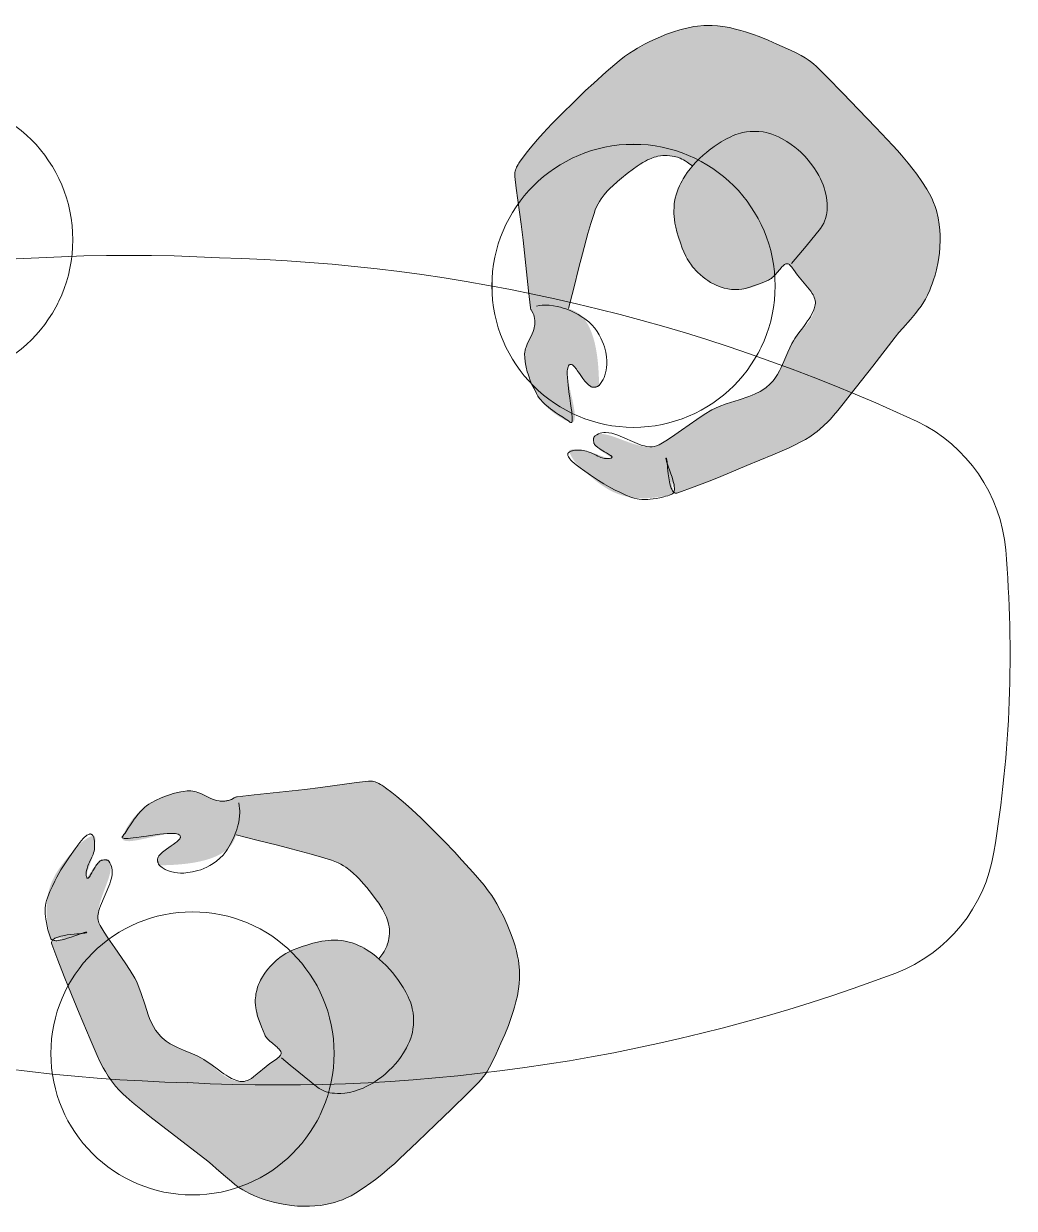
# Model space of a CAD drawing. Header units: millimetres. Extents: x 32078 to 83548, y -4690 to 56252.
# Drawn here: x 80481 to 81740, y 40505 to 42012 of the extents above; entities that cross this region are included whole.
import ezdxf

# ---------------------------------------------------------------- set-up
doc = ezdxf.new("R2010")
doc.units = ezdxf.units.MM
doc.header["$MEASUREMENT"] = 0
for name, color, linetype, lineweight in [('FURN-FREE', 1, 'Continuous', 0), ('PRES-FILL', 7, 'Continuous', 0), ('PRES-PEOP', 42, 'Continuous', 0)]:
    doc.layers.add(name, color=color, linetype=linetype, lineweight=lineweight)

msp = doc.modelspace()

# ---------------------------------------------------------------- linework, layer by layer
at = {"layer": 'FURN-FREE', "extrusion": (0, 0, -1)}
for centre, radius, start, end in [((-81530.3, 41325.5), 200, 115.6723, 175.1154), ((-80178.4, 41210), 1556.8, 175.1154, 189.3111), ((-81517.3, 40990.5), 200, 189.3111, 248.7542)]:
    msp.add_arc(centre, radius, start, end, dxfattribs=at)

# ---------------------------------------------------------------- wipeouts: each hides what was drawn before it
at = {"lineweight": 0}
for points in [[(81280.8, 41852.5), (81245.8, 41853.8), (81247.2, 41888.8), (81282.1, 41887.5)], [(80502.6, 41628.7), (80521.2, 41658.3), (80550.8, 41639.7), (80532.2, 41610.1)], [(81093.6, 41612.2), (81109.9, 41581.2), (81078.9, 41564.9), (81062.6, 41595.9)], [(81395.3, 41570.2), (81413.9, 41599.8), (81443.6, 41581.1), (81424.9, 41551.5)], [(80720.1, 40876.4), (80685.2, 40877.7), (80686.5, 40912.7), (80721.5, 40911.3)], [(80532.9, 40636.1), (80605.9, 40602.9), (80518.3, 40588.8), (80501.9, 40619.8)], [(80834.6, 40594.1), (80853.3, 40623.7), (80882.9, 40605), (80864.2, 40575.4)]]:
    msp.add_wipeout(points, dxfattribs=at).dxf.layer = 'FURN-FREE'

# ---------------------------------------------------------------- next in the draw order: wipeouts: each hides what was drawn before it
for points in [[(80184, 41743.8), (80183.9, 41732.5), (80184.5, 41721.2), (80185.8, 41709.9), (80187.9, 41698.8), (80190.6, 41687.9), (80194, 41677.1), (80198.1, 41666.5), (80202.9, 41656.3), (80208.2, 41646.3), (80214.2, 41636.7), (80220.8, 41627.5), (80227.9, 41618.8), (80235.6, 41610.5), (80243.8, 41602.7), (80252.5, 41595.4), (80261.6, 41588.7), (80271.1, 41582.6), (80280.9, 41577), (80291.1, 41572.1), (80301.6, 41567.9), (80312.4, 41564.3), (80323.3, 41561.4), (80334.4, 41559.2), (80345.6, 41557.7), (80356.9, 41557), (80368.2, 41556.9), (80379.5, 41557.5), (80390.7, 41558.8), (80401.8, 41560.9), (80412.8, 41563.6), (80423.6, 41567), (80434.1, 41571.1), (80444.4, 41575.9), (80454.3, 41581.2), (80463.9, 41587.2), (80473.1, 41593.8), (80481.9, 41600.9), (80490.2, 41608.6), (80498, 41616.8), (80505.2, 41625.5), (80512, 41634.6), (80518.1, 41644.1), (80523.6, 41653.9), (80528.5, 41664.1), (80532.7, 41674.6), (80536.3, 41685.4), (80539.2, 41696.3), (80541.4, 41707.4), (80542.9, 41718.6), (80543.7, 41729.9), (80543.8, 41741.2), (80543.1, 41752.5), (80541.8, 41763.7), (80539.8, 41774.8), (80537, 41785.8), (80533.6, 41796.6), (80529.5, 41807.1), (80524.8, 41817.4), (80519.4, 41827.3), (80513.4, 41836.9), (80506.8, 41846.1), (80499.7, 41854.9), (80492, 41863.2), (80483.8, 41871), (80475.2, 41878.3), (80466.1, 41885), (80456.6, 41891.1), (80446.7, 41896.6), (80436.5, 41901.5), (80426, 41905.7), (80415.3, 41909.3), (80404.4, 41912.2), (80393.3, 41914.4), (80382.1, 41915.9), (80370.8, 41916.7), (80359.5, 41916.8), (80348.2, 41916.1), (80336.9, 41914.8), (80325.8, 41912.8), (80314.9, 41910), (80304.1, 41906.6), (80293.5, 41902.5), (80283.3, 41897.8), (80273.3, 41892.4), (80263.7, 41886.4), (80254.5, 41879.8), (80245.8, 41872.7), (80237.5, 41865), (80229.7, 41856.8), (80222.4, 41848.2), (80215.7, 41839.1), (80209.6, 41829.6), (80204, 41819.7), (80199.1, 41809.5), (80194.9, 41799), (80191.3, 41788.3), (80188.4, 41777.4), (80186.2, 41766.3)], [(81076.7, 41685.2), (81076.6, 41673.9), (81077.2, 41662.6), (81078.6, 41651.4), (81080.6, 41640.3), (81083.3, 41629.3), (81086.8, 41618.5), (81090.8, 41608), (81095.6, 41597.7), (81101, 41587.8), (81106.9, 41578.2), (81113.5, 41569), (81120.7, 41560.2), (81128.4, 41551.9), (81136.5, 41544.1), (81145.2, 41536.8), (81154.3, 41530.1), (81163.8, 41524), (81173.7, 41518.5), (81183.9, 41513.6), (81194.4, 41509.4), (81205.1, 41505.8), (81216, 41502.9), (81227.1, 41500.7), (81238.3, 41499.2), (81249.6, 41498.4), (81260.9, 41498.3), (81272.2, 41499), (81283.4, 41500.3), (81294.5, 41502.3), (81305.5, 41505.1), (81316.3, 41508.5), (81326.8, 41512.6), (81337.1, 41517.3), (81347.1, 41522.7), (81356.6, 41528.7), (81365.8, 41535.3), (81374.6, 41542.4), (81382.9, 41550.1), (81390.7, 41558.3), (81398, 41566.9), (81404.7, 41576), (81410.8, 41585.5), (81416.3, 41595.4), (81421.2, 41605.6), (81425.5, 41616.1), (81429, 41626.8), (81431.9, 41637.7), (81434.1, 41648.8), (81435.6, 41660), (81436.4, 41671.3), (81436.5, 41682.6), (81435.9, 41693.9), (81434.5, 41705.2), (81432.5, 41716.3), (81429.8, 41727.2), (81426.3, 41738), (81422.3, 41748.6), (81417.5, 41758.8), (81412.1, 41768.8), (81406.1, 41778.4), (81399.6, 41787.6), (81392.4, 41796.3), (81384.7, 41804.6), (81376.6, 41812.4), (81367.9, 41819.7), (81358.8, 41826.4), (81349.3, 41832.5), (81339.4, 41838.1), (81329.2, 41843), (81318.7, 41847.2), (81308, 41850.8), (81297.1, 41853.7), (81286, 41855.9), (81274.8, 41857.4), (81263.5, 41858.1), (81252.2, 41858.2), (81240.9, 41857.6), (81229.7, 41856.3), (81218.5, 41854.2), (81207.6, 41851.5), (81196.8, 41848.1), (81186.3, 41844), (81176, 41839.2), (81166, 41833.9), (81156.4, 41827.9), (81147.3, 41821.3), (81138.5, 41814.2), (81130.2, 41806.5), (81122.4, 41798.3), (81115.1, 41789.6), (81108.4, 41780.5), (81102.3, 41771), (81096.8, 41761.2), (81091.9, 41751), (81087.6, 41740.5), (81084.1, 41729.7), (81081.2, 41718.8), (81079, 41707.7)], [(80516, 40709.1), (80515.9, 40697.8), (80516.6, 40686.5), (80517.9, 40675.3), (80519.9, 40664.2), (80522.7, 40653.2), (80526.1, 40642.4), (80530.2, 40631.9), (80534.9, 40621.6), (80540.3, 40611.7), (80546.3, 40602.1), (80552.9, 40592.9), (80560, 40584.1), (80567.7, 40575.8), (80575.9, 40568), (80584.5, 40560.7), (80593.6, 40554), (80603.1, 40547.9), (80613, 40542.4), (80623.2, 40537.5), (80633.7, 40533.3), (80644.4, 40529.7), (80655.4, 40526.8), (80666.5, 40524.6), (80677.7, 40523.1), (80688.9, 40522.3), (80700.2, 40522.2), (80711.5, 40522.9), (80722.8, 40524.2), (80733.9, 40526.2), (80744.9, 40529), (80755.6, 40532.4), (80766.2, 40536.5), (80776.5, 40541.2), (80786.4, 40546.6), (80796, 40552.6), (80805.2, 40559.2), (80814, 40566.3), (80822.3, 40574), (80830.1, 40582.2), (80837.3, 40590.8), (80844, 40599.9), (80850.2, 40609.4), (80855.7, 40619.3), (80860.6, 40629.5), (80864.8, 40640), (80868.4, 40650.7), (80871.3, 40661.6), (80873.5, 40672.7), (80875, 40683.9), (80875.8, 40695.2), (80875.8, 40706.5), (80875.2, 40717.8), (80873.9, 40729), (80871.8, 40740.2), (80869.1, 40751.1), (80865.7, 40761.9), (80861.6, 40772.5), (80856.9, 40782.7), (80851.5, 40792.7), (80845.5, 40802.3), (80838.9, 40811.5), (80831.8, 40820.2), (80824.1, 40828.5), (80815.9, 40836.3), (80807.2, 40843.6), (80798.1, 40850.3), (80788.6, 40856.4), (80778.8, 40862), (80768.6, 40866.8), (80758.1, 40871.1), (80747.4, 40874.7), (80736.4, 40877.6), (80725.3, 40879.7), (80714.1, 40881.2), (80702.8, 40882), (80691.5, 40882.1), (80680.2, 40881.5), (80669, 40880.2), (80657.9, 40878.1), (80646.9, 40875.4), (80636.1, 40872), (80625.6, 40867.9), (80615.3, 40863.1), (80605.4, 40857.8), (80595.8, 40851.8), (80586.6, 40845.2), (80577.8, 40838), (80569.5, 40830.4), (80561.7, 40822.2), (80554.5, 40813.5), (80547.8, 40804.4), (80541.6, 40794.9), (80536.1, 40785), (80531.2, 40774.9), (80527, 40764.4), (80523.4, 40753.6), (80520.5, 40742.7), (80518.3, 40731.6)]]:
    msp.add_wipeout(points, dxfattribs=at).dxf.layer = 'FURN-FREE'

# ---------------------------------------------------------------- next in the draw order: hatches: boundary and pattern name
at = {"layer": 'PRES-FILL'}
h = msp.add_hatch(color=256, dxfattribs=at)
edge = h.paths.add_edge_path(flags=16)
edge.add_spline(control_points=[(81307.9, 41416.1), (81305.9, 41418.7), (81305.2, 41423.8), (81304.8, 41429.7)], knot_values=[0, 0, 0, 0, 1, 1, 1, 1], degree=3, periodic=0)
edge.add_spline(control_points=[(81304.8, 41429.7), (81299.6, 41442.5), (81290.6, 41458.3), (81297.9, 41459.2), (81304.9, 41460.1), (81303.9, 41443), (81304.8, 41429.7)], knot_values=[0, 0, 0, 0, 0.509531, 0.509531, 0.509531, 1, 1, 1, 1], degree=3, periodic=0)
edge.add_spline(control_points=[(81304.8, 41429.7), (81307, 41424.2), (81308.6, 41419.2), (81307.9, 41416.1)], knot_values=[0, 0, 0, 0, 1, 1, 1, 1], degree=3, periodic=0)
edge.add_spline(control_points=[(81307.9, 41416.1), (81309.1, 41414.6), (81310.7, 41414), (81313, 41414.9), (81331.1, 41421.6), (81349.5, 41428.5), (81367.6, 41436), (81389.7, 41445.1), (81411.6, 41454.1), (81433.6, 41463.5), (81454.5, 41472.4), (81476.1, 41481), (81493.4, 41495.9), (81508.2, 41508.6), (81519.9, 41524.3), (81531.9, 41539.5), (81551.1, 41563.9), (81569.8, 41588.7), (81589.1, 41613), (81598.5, 41624.9), (81609, 41635.9), (81618.5, 41647.7), (81630.2, 41662.1), (81637.5, 41679), (81641.5, 41698.5), (81648.9, 41734.7), (81647.7, 41770.8), (81629.5, 41801), (81617.1, 41821.6), (81602.3, 41839.6), (81586.1, 41856.7), (81571.6, 41872), (81557.1, 41887.3), (81542.5, 41902.5), (81524.8, 41920.9), (81507.2, 41939.3), (81489, 41957.1), (81475.3, 41970.6), (81456.6, 41977.4), (81438.8, 41985.6), (81416.6, 41996), (81395, 42004.7), (81369.9, 42008.2), (81344.9, 42011.6), (81321.9, 42007.1), (81298.6, 41998.2), (81276.3, 41989.5), (81256, 41979.1), (81238.1, 41964.3), (81212.1, 41942.7), (81187.9, 41919.5), (81164.2, 41895.8), (81146.4, 41877.9), (81129.5, 41859.1), (81114.1, 41839.1), (81109.3, 41833), (81105, 41825.4), (81105.6, 41817.5), (81107.8, 41789.6), (81113, 41763.4), (81116.2, 41736.3), (81119.5, 41707.8), (81121.9, 41679), (81125.6, 41650.5), (81126, 41647), (81128.8, 41644.3), (81129.8, 41640.9), (81130.8, 41637.4), (81131.1, 41633.8), (81131, 41630.2), (81130.7, 41616.6), (81118, 41606.1), (81118.1, 41591.6), (81118.2, 41572.9), (81125.5, 41555.9), (81133.2, 41541.2), (81141.3, 41525.6), (81159.6, 41511.2), (81175.4, 41505), (81196.3, 41496.9), (81159.3, 41580.5), (81176.6, 41578.4), (81186.4, 41577.2), (81193.6, 41549), (81206.5, 41549.2), (81208.6, 41549.3), (81212.8, 41549.5), (81212.7, 41551.7), (81212.2, 41581.6), (81209.2, 41618.5), (81192.2, 41638.1), (81187.7, 41643.3), (81181.4, 41646.9), (81173.9, 41649.3)], knot_values=[0, 0, 0, 0, 0.004098, 0.004098, 0.004098, 0.036354, 0.036354, 0.036354, 0.07573, 0.07573, 0.07573, 0.113201, 0.113201, 0.113201, 0.145266, 0.145266, 0.145266, 0.196552, 0.196552, 0.196552, 0.221625, 0.221625, 0.221625, 0.252365, 0.252365, 0.252365, 0.309173, 0.309173, 0.309173, 0.348127, 0.348127, 0.348127, 0.382965, 0.382965, 0.382965, 0.425054, 0.425054, 0.425054, 0.456865, 0.456865, 0.456865, 0.496842, 0.496842, 0.496842, 0.536467, 0.536467, 0.536467, 0.574696, 0.574696, 0.574696, 0.630228, 0.630228, 0.630228, 0.671879, 0.671879, 0.671879, 0.684675, 0.684675, 0.684675, 0.729775, 0.729775, 0.729775, 0.777357, 0.777357, 0.777357, 0.783126, 0.783126, 0.783126, 0.789055, 0.789055, 0.789055, 0.811446, 0.811446, 0.811446, 0.840448, 0.840448, 0.840448, 0.871083, 0.871083, 0.871083, 0.911485, 0.911485, 0.911485, 0.934486, 0.934486, 0.934486, 0.938181, 0.938181, 0.938181, 0.987094, 0.987094, 0.987094, 1, 1, 1, 1], degree=3, periodic=0)
edge.add_line((81173.9, 41649.3), (81187.1, 41701.7))
edge.add_spline(control_points=[(81187.1, 41701.7), (81193, 41724.8), (81199.3, 41747.7), (81206.3, 41770.4), (81213.6, 41794.6), (81236.3, 41811.8), (81256.4, 41827.1), (81267.4, 41835.4), (81278.3, 41842.8), (81293.9, 41843.9), (81306, 41844.8), (81316, 41841.9), (81324.7, 41835.7)], knot_values=[0, 0, 0, 0, 0.324205, 0.324205, 0.324205, 0.66843, 0.66843, 0.66843, 0.855113, 0.855113, 0.855113, 1, 1, 1, 1], degree=3, periodic=0)
edge.add_line((81324.7, 41835.7), (81331.6, 41830.8))
edge.add_spline(control_points=[(81331.6, 41830.8), (81322.6, 41820.3), (81314.4, 41809.2), (81310.6, 41794.2), (81305.7, 41774.9), (81307.9, 41759.5), (81313.6, 41740.2), (81319.4, 41720.5), (81328.7, 41704.6), (81341.3, 41692.5), (81352.5, 41681.7), (81366.9, 41674.5), (81386.8, 41673.5), (81404.1, 41672.6), (81415.2, 41680), (81428.2, 41685.6), (81438.1, 41689.8), (81445, 41709.8), (81454.6, 41705.2), (81459.5, 41702.9), (81461.7, 41696.5), (81464.9, 41691.9), (81472.8, 41680.2), (81487.7, 41672.6), (81487.6, 41656.2), (81487.4, 41633.1), (81467.1, 41622.3), (81457.8, 41605), (81449.5, 41589.5), (81444.6, 41570.9), (81434, 41557.6), (81416.9, 41536), (81380.7, 41534.2), (81356.1, 41520.4), (81333.3, 41507.5), (81311.5, 41488.9), (81289.1, 41476.2), (81266.2, 41463.1), (81220.5, 41499.6), (81207.5, 41487.4), (81206, 41486), (81205.5, 41481), (81206.2, 41478.4), (81208.3, 41470), (81231.2, 41459.9), (81227.5, 41459), (81222.6, 41457.8), (81202.5, 41468.3), (81190.2, 41469.2), (81185.3, 41469.5), (81172.9, 41472.3), (81174.9, 41467), (81178.6, 41457.4), (81184.8, 41450.5), (81191.8, 41444.5), (81209.4, 41429.3), (81226.4, 41413.3), (81253.8, 41409.2), (81273.6, 41406.3), (81291, 41409.7), (81305, 41413.2), (81306.6, 41413.6), (81307.5, 41414.6), (81307.9, 41416.1)], knot_values=[0, 0, 0, 0, 0.044568, 0.044568, 0.044568, 0.101682, 0.101682, 0.101682, 0.159954, 0.159954, 0.159954, 0.212108, 0.212108, 0.212108, 0.25772, 0.25772, 0.25772, 0.292514, 0.292514, 0.292514, 0.310285, 0.310285, 0.310285, 0.355053, 0.355053, 0.355053, 0.417583, 0.417583, 0.417583, 0.47369, 0.47369, 0.47369, 0.564976, 0.564976, 0.564976, 0.649839, 0.649839, 0.649839, 0.736981, 0.736981, 0.736981, 0.746599, 0.746599, 0.746599, 0.777051, 0.777051, 0.777051, 0.817948, 0.817948, 0.817948, 0.83422, 0.83422, 0.83422, 0.863911, 0.863911, 0.863911, 0.939425, 0.939425, 0.939425, 0.993629, 0.993629, 0.993629, 1, 1, 1, 1], degree=3, periodic=0)
h = msp.add_hatch(color=256, dxfattribs=at)
edge = h.paths.add_edge_path(flags=16)
edge.add_spline(control_points=[(80518.3, 40846.2), (80520.8, 40848.1), (80526, 40848.8), (80531.9, 40849.2)], knot_values=[0, 0, 0, 0, 1, 1, 1, 1], degree=3, periodic=0)
edge.add_spline(control_points=[(80531.9, 40849.2), (80544.7, 40854.4), (80560.5, 40863.4), (80561.4, 40856.1), (80562.3, 40849.1), (80545.2, 40850.1), (80531.9, 40849.2)], knot_values=[0, 0, 0, 0, 0.509531, 0.509531, 0.509531, 1, 1, 1, 1], degree=3, periodic=0)
edge.add_spline(control_points=[(80531.9, 40849.2), (80526.4, 40847), (80521.4, 40845.5), (80518.3, 40846.2)], knot_values=[0, 0, 0, 0, 1, 1, 1, 1], degree=3, periodic=0)
edge.add_spline(control_points=[(80518.3, 40846.2), (80516.8, 40845), (80516.2, 40843.3), (80517, 40841), (80523.8, 40822.9), (80530.7, 40804.5), (80538.2, 40786.4), (80547.3, 40764.3), (80556.3, 40742.4), (80565.7, 40720.4), (80574.6, 40699.5), (80583.2, 40678), (80598.1, 40660.7), (80610.8, 40645.8), (80626.5, 40634.1), (80641.7, 40622.1), (80666, 40602.9), (80690.9, 40584.2), (80715.2, 40565), (80727.1, 40555.6), (80738.1, 40545), (80749.9, 40535.5), (80764.3, 40523.8), (80781.1, 40516.5), (80800.7, 40512.5), (80836.9, 40505.2), (80873, 40506.4), (80903.1, 40524.5), (80923.8, 40536.9), (80941.8, 40551.7), (80958.9, 40567.9), (80974.2, 40582.4), (80989.5, 40597), (81004.7, 40611.6), (81023.1, 40629.2), (81041.5, 40646.9), (81059.3, 40665), (81072.8, 40678.7), (81079.6, 40697.5), (81087.8, 40715.2), (81098.2, 40737.5), (81106.9, 40759), (81110.4, 40784.2), (81113.8, 40809.1), (81109.3, 40832.2), (81100.3, 40855.4), (81091.7, 40877.8), (81081.3, 40898), (81066.5, 40915.9), (81044.9, 40941.9), (81021.7, 40966.2), (80998, 40989.9), (80980.1, 41007.6), (80961.3, 41024.5), (80941.3, 41040), (80935.2, 41044.7), (80927.6, 41049), (80919.7, 41048.4), (80891.8, 41046.2), (80865.6, 41041), (80838.5, 41037.8), (80810, 41034.5), (80781.2, 41032.1), (80752.7, 41028.5), (80749.2, 41028), (80746.5, 41025.2), (80743.1, 41024.3), (80739.6, 41023.3), (80736, 41023), (80732.4, 41023), (80718.8, 41023.3), (80708.3, 41036), (80693.8, 41035.9), (80675.1, 41035.8), (80658.1, 41028.5), (80643.4, 41020.8), (80627.8, 41012.8), (80613.4, 40994.4), (80607.2, 40978.6), (80599.1, 40957.7), (80682.6, 40994.7), (80680.6, 40977.4), (80679.4, 40967.6), (80651.2, 40960.5), (80651.4, 40947.5), (80651.5, 40945.4), (80651.7, 40941.2), (80653.9, 40941.3), (80683.8, 40941.8), (80720.7, 40944.8), (80740.3, 40961.8), (80745.5, 40966.3), (80749.1, 40972.7), (80751.5, 40980.1)], knot_values=[0, 0, 0, 0, 0.004098, 0.004098, 0.004098, 0.036354, 0.036354, 0.036354, 0.07573, 0.07573, 0.07573, 0.113201, 0.113201, 0.113201, 0.145266, 0.145266, 0.145266, 0.196552, 0.196552, 0.196552, 0.221625, 0.221625, 0.221625, 0.252365, 0.252365, 0.252365, 0.309173, 0.309173, 0.309173, 0.348127, 0.348127, 0.348127, 0.382965, 0.382965, 0.382965, 0.425054, 0.425054, 0.425054, 0.456865, 0.456865, 0.456865, 0.496842, 0.496842, 0.496842, 0.536467, 0.536467, 0.536467, 0.574696, 0.574696, 0.574696, 0.630228, 0.630228, 0.630228, 0.671879, 0.671879, 0.671879, 0.684675, 0.684675, 0.684675, 0.729775, 0.729775, 0.729775, 0.777357, 0.777357, 0.777357, 0.783126, 0.783126, 0.783126, 0.789055, 0.789055, 0.789055, 0.811446, 0.811446, 0.811446, 0.840448, 0.840448, 0.840448, 0.871083, 0.871083, 0.871083, 0.911485, 0.911485, 0.911485, 0.934486, 0.934486, 0.934486, 0.938181, 0.938181, 0.938181, 0.987094, 0.987094, 0.987094, 1, 1, 1, 1], degree=3, periodic=0)
edge.add_line((80751.5, 40980.1), (80803.9, 40966.9))
edge.add_spline(control_points=[(80803.9, 40966.9), (80826.9, 40961.1), (80849.8, 40954.7), (80872.6, 40947.7), (80896.7, 40940.4), (80914, 40917.7), (80929.3, 40897.6), (80937.6, 40886.7), (80945, 40875.7), (80946.1, 40860.1), (80947, 40848), (80944.1, 40838), (80937.9, 40829.3)], knot_values=[0, 0, 0, 0, 0.324205, 0.324205, 0.324205, 0.66843, 0.66843, 0.66843, 0.855113, 0.855113, 0.855113, 1, 1, 1, 1], degree=3, periodic=0)
edge.add_line((80937.9, 40829.3), (80932.9, 40822.4))
edge.add_spline(control_points=[(80932.9, 40822.4), (80922.5, 40831.4), (80911.4, 40839.6), (80896.3, 40843.4), (80877.1, 40848.3), (80861.7, 40846.1), (80842.4, 40840.4), (80822.7, 40834.6), (80806.8, 40825.3), (80794.7, 40812.8), (80783.9, 40801.5), (80776.7, 40787.1), (80775.7, 40767.3), (80774.8, 40749.9), (80782.2, 40738.8), (80787.8, 40725.8), (80792, 40715.9), (80812, 40709.1), (80807.4, 40699.4), (80805.1, 40694.5), (80798.7, 40692.3), (80794.1, 40689.2), (80782.4, 40681.2), (80774.8, 40666.3), (80758.3, 40666.4), (80735.3, 40666.7), (80724.5, 40686.9), (80707.2, 40696.2), (80691.7, 40704.5), (80673.1, 40709.5), (80659.8, 40720), (80638.2, 40737.1), (80636.4, 40773.3), (80622.6, 40797.9), (80609.7, 40820.7), (80591.1, 40842.6), (80578.4, 40864.9), (80565.3, 40887.8), (80601.8, 40933.5), (80589.6, 40946.6), (80588.2, 40948), (80583.2, 40948.5), (80580.6, 40947.8), (80572.2, 40945.8), (80562.1, 40922.9), (80561.2, 40926.5), (80560, 40931.5), (80570.4, 40951.5), (80571.4, 40963.9), (80571.7, 40968.8), (80574.5, 40981.1), (80569.2, 40979.1), (80559.6, 40975.5), (80552.7, 40969.2), (80546.7, 40962.3), (80531.5, 40944.7), (80515.5, 40927.7), (80511.4, 40900.2), (80508.5, 40880.5), (80511.9, 40863.1), (80515.4, 40849.1), (80515.8, 40847.4), (80516.8, 40846.5), (80518.3, 40846.2)], knot_values=[0, 0, 0, 0, 0.044568, 0.044568, 0.044568, 0.101682, 0.101682, 0.101682, 0.159954, 0.159954, 0.159954, 0.212108, 0.212108, 0.212108, 0.25772, 0.25772, 0.25772, 0.292514, 0.292514, 0.292514, 0.310285, 0.310285, 0.310285, 0.355053, 0.355053, 0.355053, 0.417583, 0.417583, 0.417583, 0.47369, 0.47369, 0.47369, 0.564976, 0.564976, 0.564976, 0.649839, 0.649839, 0.649839, 0.736981, 0.736981, 0.736981, 0.746599, 0.746599, 0.746599, 0.777051, 0.777051, 0.777051, 0.817948, 0.817948, 0.817948, 0.83422, 0.83422, 0.83422, 0.863911, 0.863911, 0.863911, 0.939425, 0.939425, 0.939425, 0.993629, 0.993629, 0.993629, 1, 1, 1, 1], degree=3, periodic=0)

# ---------------------------------------------------------------- next in the draw order: linework, layer by layer
at = {"layer": 'FURN-FREE', "lineweight": 0}
for centre in [(80363.8, 41736.8), (81256.5, 41678.3), (80695.9, 40702.2)]:
    msp.add_circle(centre, 180, dxfattribs=at)
at = {"layer": 'FURN-FREE', "extrusion": (0, 0, -1)}
for centre, start, end in [((-80615.2, 39476.5), 69.4801, 92.9392), ((-80671.9, 39474.3), 91.4874, 114.9465), ((-80747.7, 42904.6), 271.4874, 294.9465), ((-80804.4, 42902.5), 249.4801, 272.9392)]:
    msp.add_arc(centre, 2240.5, start, end, dxfattribs=at)
at = {"layer": 'PRES-PEOP', "flags": 128}
for points in [[(81133.3, 41652.4), (81136.9, 41653.1), (81140.3, 41653.5), (81143.5, 41653.7), (81146.6, 41653.7), (81149.4, 41653.6), (81154.8, 41653), (81159.5, 41652.1), (81163.6, 41651.1), (81167.2, 41650), (81170.4, 41648.9), (81175.9, 41646.7), (81180, 41644.9), (81186.1, 41641.7), (81192.2, 41638.1), (81194.8, 41636.4), (81199.6, 41632.6), (81203.7, 41628.5), (81207.2, 41624.3), (81210.2, 41620.1), (81212.8, 41616), (81214.9, 41611.9), (81216.7, 41608), (81218.2, 41604.2), (81219.4, 41600.6), (81221.1, 41593.9), (81222.1, 41587.9), (81222.5, 41582.7), (81222.5, 41578.3), (81222.2, 41574.5), (81221.8, 41571.2), (81220.5, 41565.8), (81219.1, 41561.9), (81217.9, 41559.1), (81215.5, 41555.3), (81212.7, 41551.7), (81212.4, 41551.4), (81212.1, 41551.2), (81211.8, 41551), (81211.5, 41550.8), (81211.2, 41550.6), (81210.6, 41550.3), (81210.1, 41550.1), (81209.6, 41549.9), (81209.2, 41549.8), (81208.5, 41549.6), (81208, 41549.5), (81207.6, 41549.4), (81207, 41549.3), (81206.8, 41549.3), (81206.5, 41549.2), (81205.5, 41549.2), (81204.5, 41549.3), (81203.5, 41549.6), (81202.6, 41550), (81201.6, 41550.5), (81200.8, 41551.1), (81199.1, 41552.4), (81197.5, 41553.9), (81196, 41555.6), (81194.7, 41557.2), (81192.2, 41560.6), (81187.9, 41566.7), (81186.3, 41569), (81185, 41570.8), (81183.9, 41572.4), (81182.9, 41573.6), (81182.1, 41574.6), (81180.6, 41576.1), (81179.6, 41577), (81178.8, 41577.6), (81177.7, 41578.1), (81177.1, 41578.3), (81176.6, 41578.4), (81175.4, 41578.2), (81174.5, 41577.6), (81173.7, 41576.6), (81173.2, 41575.3), (81172.8, 41573.8), (81172.5, 41572), (81172.3, 41570.1), (81172.2, 41568.1), (81172.2, 41566), (81172.4, 41561.5), (81172.8, 41556.8), (81173.2, 41552.3), (81174.4, 41543.3), (81175.5, 41535.3), (81176.5, 41528.5), (81177.3, 41522.9), (81177.9, 41518.4), (81178.2, 41514.8), (81178.5, 41512), (81178.5, 41509.8), (81178.5, 41508.2), (81178.4, 41507), (81178.3, 41506.1), (81177.9, 41504.9), (81177.5, 41504.4), (81177.1, 41504.3), (81176.4, 41504.4), (81175.4, 41505), (81173.7, 41506.5), (81171.7, 41507.9), (81169.6, 41509.3), (81167.5, 41510.7), (81165.4, 41512), (81161.2, 41514.8), (81157.3, 41517.3), (81153.8, 41519.8), (81150.8, 41522), (81148.2, 41524), (81143.8, 41527.9), (81140.7, 41530.9), (81138.5, 41533.3), (81137, 41535.2), (81135, 41538.1), (81133.2, 41541.2), (81130, 41547.5), (81127.4, 41553), (81125.3, 41557.9), (81123.7, 41562.1), (81122.4, 41565.8), (81121.4, 41569), (81119.9, 41574.7), (81119, 41579), (81118.6, 41582.1), (81118.2, 41586.9), (81118.1, 41591.6), (81118.3, 41594), (81118.7, 41596.3), (81119.3, 41598.4), (81119.9, 41600.4), (81121.4, 41604.1), (81127.5, 41617.1), (81128.8, 41620.4), (81129.7, 41622.8), (81130.2, 41624.7), (81130.7, 41627.4), (81130.9, 41628.8), (81131, 41630.2), (81131, 41631.5), (81131, 41632.6), (81130.9, 41633.7), (81130.9, 41634.6), (81130.7, 41636.2), (81130.6, 41637.4), (81130.4, 41638.3), (81130.1, 41639.6), (81129.8, 41640.9), (81129.6, 41641.5), (81129.3, 41642.1), (81128.8, 41643.1), (81126.9, 41646.7), (81126.4, 41647.6), (81126.1, 41648.3), (81125.9, 41648.8), (81125.7, 41649.6), (81125.6, 41650.1), (81125.6, 41650.5), (81123, 41671.9), (81119.7, 41704.1), (81116.2, 41736.3), (81113.6, 41756.6), (81109.3, 41787.1), (81107.3, 41802.3), (81105.6, 41817.5), (81105.5, 41818.9), (81105.6, 41820.3), (81105.7, 41821.5), (81105.8, 41822.7), (81106.1, 41823.8), (81106.6, 41825.8), (81107.2, 41827.5), (81107.9, 41829.1), (81108.5, 41830.4), (81109.7, 41832.6), (81110.7, 41834.3), (81112.4, 41836.7), (81114.1, 41839.1), (81120, 41847), (81125.3, 41853.5), (81134.6, 41864.5), (81141.8, 41872.5), (81152.8, 41884.2), (81164.2, 41895.8), (81182.1, 41913.5), (81195.6, 41926.6), (81205.9, 41936.2), (81221.7, 41950.4), (81238.1, 41964.3), (81245, 41969.7), (81251.2, 41974), (81256.7, 41977.6), (81261.7, 41980.6), (81270.5, 41985.5), (81277.3, 41988.9), (81287.8, 41993.6), (81298.6, 41998.2), (81307.4, 42001.4), (81315.2, 42003.8), (81322, 42005.6), (81328, 42006.9), (81333.3, 42007.9), (81337.9, 42008.5), (81346, 42009.3), (81352, 42009.5), (81356.5, 42009.4), (81363.2, 42009), (81369.9, 42008.2), (81378.6, 42006.6), (81386.2, 42004.8), (81392.9, 42003.1), (81398.7, 42001.4), (81408.8, 41998), (81416.3, 41995.2), (81427.6, 41990.6), (81438.8, 41985.6), (81452.3, 41979.6), (81462.3, 41974.9), (81469.5, 41971.2), (81474.7, 41968.2), (81478.5, 41965.7), (81481.3, 41963.7), (81485.2, 41960.6), (81489, 41957.1), (81502.6, 41943.6), (81522.6, 41923.1), (81542.5, 41902.5), (81564.3, 41879.7), (81586.1, 41856.7), (81592.1, 41850.3), (81597.2, 41844.5), (81605.8, 41834.3), (81612, 41826.3), (81616.5, 41820.2), (81623.1, 41810.8), (81629.5, 41801), (81632.9, 41795.2), (81635.7, 41789.6), (81638, 41784.2), (81639.8, 41779.1), (81641.4, 41774.1), (81643.7, 41764.7), (81645.1, 41756.4), (81645.9, 41749), (81646.3, 41742.5), (81646.4, 41736.9), (81646, 41727), (81645.4, 41719.7), (81643.8, 41708.9), (81641.5, 41698.5), (81639.7, 41691.9), (81637.9, 41686.1), (81636.2, 41681), (81634.6, 41676.6), (81633, 41672.8), (81630, 41666.2), (81627.5, 41661.3), (81625.5, 41657.8), (81622.2, 41652.6), (81618.5, 41647.7), (81614.9, 41643.2), (81608.4, 41635.6), (81598.6, 41624.4), (81593.8, 41618.8), (81589.1, 41613), (81560.5, 41576.3), (81531.9, 41539.5), (81522.9, 41528.1), (81516.1, 41519.6), (81510.8, 41513.4), (81506.7, 41508.8), (81503.5, 41505.5), (81498.6, 41500.6), (81493.4, 41495.9), (81490, 41493.2), (81486.8, 41490.7), (81480.6, 41486.4), (81475.1, 41483), (81470.1, 41480.2), (81461.1, 41475.6), (81454.3, 41472.4), (81433.6, 41463.5), (81400.6, 41449.7), (81367.6, 41436), (81354, 41430.5), (81333.4, 41422.5), (81313, 41414.9), (81311.7, 41414.5), (81310.5, 41414.5), (81309.5, 41414.7), (81308.5, 41415.2), (81307.7, 41415.9), (81306.9, 41416.7), (81306.2, 41417.7), (81305.5, 41418.7), (81305, 41419.9), (81304.4, 41421.1), (81303.5, 41423.7), (81302.8, 41426.3), (81302.2, 41429), (81301.3, 41434.3), (81300.6, 41439.1), (81300.2, 41443.2), (81299.8, 41446.6), (81299.6, 41449.5), (81299.4, 41451.7), (81299.2, 41453.5), (81299.1, 41455), (81298.9, 41456.1), (81298.8, 41456.9), (81298.6, 41458.1), (81298.5, 41458.8), (81298.3, 41459.1), (81298.1, 41459.3), (81297.9, 41459.2), (81297.7, 41458.8), (81297.7, 41458.3), (81297.8, 41457.6), (81297.9, 41456.7), (81298.2, 41455.8), (81298.5, 41454.8), (81298.8, 41453.7), (81299.6, 41451.4), (81300.5, 41449), (81301.4, 41446.5), (81302.3, 41444.1), (81304, 41439.3), (81305.4, 41435), (81306.6, 41431.3), (81307.4, 41428.1), (81308, 41425.5), (81308.3, 41423.2), (81308.5, 41421.4), (81308.5, 41419.9), (81308.4, 41418.7), (81308.3, 41417.7), (81307.9, 41416.2), (81307.4, 41415.2), (81306.9, 41414.5), (81306.1, 41413.7), (81305, 41413.2), (81302.4, 41412.2), (81299.9, 41411.4), (81297.3, 41410.6), (81294.8, 41409.9), (81289.9, 41408.8), (81285.3, 41407.9), (81281.3, 41407.3), (81277.7, 41406.9), (81274.5, 41406.6), (81271.8, 41406.5), (81267, 41406.6), (81263.5, 41406.9), (81261, 41407.3), (81257.3, 41408.1), (81253.8, 41409.2), (81245.9, 41412.5), (81239, 41415.7), (81233, 41418.6), (81227.8, 41421.4), (81218.7, 41426.5), (81211.9, 41430.7), (81201.8, 41437.3), (81191.8, 41444.5), (81190.2, 41445.7), (81188.5, 41446.9), (81186.9, 41448.2), (81183.7, 41450.6), (81181, 41452.9), (81178.7, 41454.9), (81176.9, 41456.7), (81175.6, 41458.2), (81174.6, 41459.5), (81173.8, 41460.6), (81173.4, 41461.6), (81173.1, 41462.4), (81172.9, 41463.1), (81172.8, 41463.6), (81172.9, 41464.1), (81173, 41464.9), (81173.3, 41465.5), (81173.6, 41465.9), (81174.2, 41466.5), (81174.9, 41467), (81175.8, 41467.5), (81176.6, 41467.9), (81177.4, 41468.2), (81178.1, 41468.4), (81178.8, 41468.6), (81180.2, 41468.9), (81181.5, 41469.1), (81182.5, 41469.2), (81184.5, 41469.3), (81185.9, 41469.3), (81188.1, 41469.2), (81190.2, 41469.2), (81192.5, 41469), (81194.8, 41468.5), (81196.8, 41468), (81198.8, 41467.3), (81202.5, 41465.8), (81208.9, 41462.8), (81211.2, 41461.7), (81213.3, 41460.8), (81215.1, 41460.1), (81216.7, 41459.6), (81219.4, 41458.9), (81221.5, 41458.6), (81223, 41458.5), (81224.1, 41458.5), (81225.8, 41458.6), (81227.5, 41459), (81228.2, 41459.2), (81228.7, 41459.5), (81229, 41459.8), (81229.2, 41460.2), (81229.2, 41460.5), (81229, 41460.8), (81228.8, 41461.2), (81228.5, 41461.6), (81228.1, 41461.9), (81227.7, 41462.3), (81227.2, 41462.7), (81226.1, 41463.5), (81224.8, 41464.3), (81223.6, 41465), (81222.3, 41465.7), (81219.8, 41467.2), (81215.2, 41469.9), (81213.6, 41470.9), (81212.2, 41471.8), (81211, 41472.6), (81210.1, 41473.4), (81209.3, 41474), (81208.2, 41475.1), (81207.4, 41475.9), (81207, 41476.5), (81206.5, 41477.5), (81206.3, 41477.9), (81206.2, 41478.4), (81206.1, 41478.9), (81206, 41479.4), (81205.9, 41479.9), (81205.8, 41480.8), (81205.7, 41481.7), (81205.7, 41482.5), (81205.7, 41483.3), (81205.7, 41483.9), (81205.8, 41484.4), (81205.9, 41484.8), (81206, 41485.2), (81206.1, 41485.5), (81206.4, 41486.1), (81206.6, 41486.4), (81206.8, 41486.7), (81207.1, 41487.1), (81207.5, 41487.4), (81209.7, 41488.8), (81212, 41489.9), (81214.2, 41490.7), (81216.4, 41491.3), (81218.6, 41491.6), (81220.7, 41491.7), (81224.9, 41491.4), (81228.9, 41490.7), (81232.8, 41489.6), (81236.4, 41488.4), (81264.1, 41476.6), (81267.5, 41475.4), (81270.4, 41474.6), (81272.9, 41474.1), (81277.2, 41473.5), (81280.3, 41473.6), (81282.6, 41473.8), (81285.9, 41474.7), (81289.1, 41476.2), (81297.6, 41481.3), (81304.9, 41486), (81317.6, 41494.8), (81336.8, 41508.2), (81346.4, 41514.5), (81356.1, 41520.4), (81360.8, 41522.8), (81365.4, 41524.8), (81374.4, 41528.2), (81390.7, 41533.4), (81402.9, 41537.5), (81407.3, 41539.2), (81411.1, 41540.8), (81417.5, 41544), (81422.1, 41546.8), (81425.3, 41549.1), (81429.9, 41553.1), (81432, 41555.3), (81434, 41557.6), (81436.1, 41560.3), (81437.9, 41562.9), (81439.5, 41565.4), (81442.2, 41570.2), (81444.3, 41574.5), (81447.7, 41582.2), (81452.6, 41593.8), (81455.1, 41599.5), (81457.8, 41605), (81459.7, 41608.2), (81461.6, 41611.2), (81465.5, 41616.9), (81472.8, 41626.7), (81475.6, 41630.4), (81477.8, 41633.6), (81479.7, 41636.5), (81481.3, 41638.9), (81483.7, 41643.3), (81485.2, 41646.5), (81486.1, 41648.9), (81487.1, 41652.5), (81487.4, 41654.3), (81487.6, 41656.2), (81487.6, 41657.3), (81487.4, 41659.5), (81487, 41661.5), (81486.3, 41663.4), (81485.5, 41665.2), (81484.7, 41666.9), (81483.7, 41668.5), (81481.7, 41671.4), (81464.9, 41691.9), (81459.9, 41699.1), (81458.6, 41700.8), (81457.7, 41702), (81456.9, 41702.9), (81455.8, 41704.1), (81454.6, 41705.2), (81453.9, 41705.8), (81453.2, 41706.1), (81452.6, 41706.3), (81451.9, 41706.4), (81451.3, 41706.4), (81450.7, 41706.3), (81450, 41706.1), (81449.4, 41705.9), (81448.3, 41705.2), (81447.1, 41704.3), (81446.1, 41703.4), (81445.1, 41702.3), (81444.1, 41701.3), (81442.3, 41699.2), (81438.9, 41695.2), (81436.4, 41692.2), (81434.4, 41690.1), (81432.9, 41688.7), (81431.7, 41687.7), (81430.8, 41687.1), (81429.5, 41686.2), (81428.2, 41685.6), (81418, 41681.4), (81410.2, 41678.5), (81404.3, 41676.5), (81399.9, 41675.3), (81396.6, 41674.6), (81394.1, 41674.2), (81390.4, 41673.7), (81386.8, 41673.5), (81383.8, 41673.5), (81381.1, 41673.7), (81378.6, 41674), (81376.2, 41674.3), (81371.7, 41675.3), (81367.8, 41676.5), (81364.4, 41677.7), (81361.5, 41679), (81358.9, 41680.3), (81354.5, 41682.7), (81351.1, 41684.9), (81348.6, 41686.6), (81344.9, 41689.4), (81341.3, 41692.5), (81338.3, 41695.2), (81335.8, 41697.8), (81333.6, 41700.2), (81331.6, 41702.5), (81330, 41704.7), (81327.1, 41708.9), (81324.8, 41712.5), (81323.1, 41715.8), (81320.3, 41721.6), (81318.5, 41726.1), (81316, 41733.1), (81313.6, 41740.2), (81311.7, 41746.8), (81310.2, 41752.7), (81309.2, 41758), (81308.6, 41762.6), (81308.1, 41766.6), (81307.9, 41770.1), (81307.8, 41773.2), (81308, 41778.5), (81308.3, 41782.5), (81308.7, 41785.5), (81309.5, 41789.8), (81310.6, 41794.2), (81311.4, 41796.7), (81313.1, 41801.5), (81314.9, 41805.5), (81316.6, 41809), (81318.2, 41812), (81319.7, 41814.5), (81322.5, 41819), (81324.8, 41822.3), (81328.6, 41827.2), (81332.7, 41832), (81335.4, 41834.9), (81340.5, 41840.2), (81345, 41844.5), (81349.1, 41848), (81352.7, 41850.9), (81359.1, 41855.6), (81364.1, 41859), (81368, 41861.3), (81373.9, 41864.7), (81380, 41867.8), (81383.3, 41869.3), (81386.4, 41870.6), (81389.5, 41871.6), (81392.3, 41872.4), (81395.1, 41873.1), (81400.3, 41874), (81404.9, 41874.5), (81409, 41874.7), (81412.6, 41874.7), (81415.7, 41874.6), (81421.1, 41873.9), (81425.1, 41873.2), (81428.1, 41872.5), (81432.5, 41871.1), (81436.7, 41869.5), (81440.8, 41867.6), (81444.6, 41865.7), (81451.3, 41861.9), (81457, 41858.1), (81461.7, 41854.6), (81465.6, 41851.3), (81469, 41848.2), (81474.6, 41842.6), (81478.6, 41838), (81481.5, 41834.4), (81485.6, 41828.7), (81489.6, 41822.8), (81492, 41818.6), (81494.1, 41814.5), (81495.9, 41810.5), (81497.5, 41806.7), (81498.7, 41803.1), (81499.8, 41799.6), (81501.4, 41793.1), (81502.3, 41787.4), (81502.7, 41782.4), (81502.8, 41778.1), (81502.6, 41774.4), (81502.3, 41771.2), (81501.8, 41768.4), (81500.6, 41763.8), (81499.4, 41760.5), (81498.3, 41758.1), (81496.4, 41754.6), (81494.1, 41751.3), (81475.9, 41728.9), (81466.7, 41717.8), (81457.3, 41706.8)], [(81173.9, 41649.3), (81180.5, 41675.5), (81187.1, 41701.7), (81191.6, 41719), (81198.6, 41744.7), (81202.3, 41757.6), (81206.3, 41770.4), (81207.9, 41774.8), (81209.6, 41778.8), (81211.4, 41782.4), (81213.3, 41785.7), (81215.2, 41788.7), (81219.2, 41794), (81223.1, 41798.5), (81226.7, 41802.3), (81230, 41805.6), (81236.1, 41811.1), (81241, 41815.1), (81248.6, 41821.1), (81256.4, 41827.1), (81261, 41830.4), (81265, 41833.1), (81268.5, 41835.2), (81271.6, 41837), (81274.4, 41838.4), (81276.8, 41839.5), (81278.9, 41840.3), (81282.6, 41841.7), (81285.4, 41842.5), (81287.5, 41843), (81290.7, 41843.6), (81293.9, 41843.9), (81295.8, 41844), (81297.6, 41844), (81299.4, 41844), (81302.7, 41843.7), (81305.6, 41843.3), (81308.1, 41842.8), (81310.4, 41842.3), (81312.3, 41841.7), (81315.6, 41840.5), (81318, 41839.5), (81319.8, 41838.7), (81322.3, 41837.3), (81324.7, 41835.7), (81328.2, 41833.2), (81331.6, 41830.8)], [(80754.6, 41020.7), (80755.3, 41017.1), (80755.7, 41013.7), (80755.9, 41010.5), (80755.9, 41007.5), (80755.8, 41004.6), (80755.2, 40999.3), (80754.3, 40994.6), (80753.3, 40990.4), (80752.2, 40986.8), (80751.1, 40983.7), (80748.9, 40978.2), (80747.1, 40974), (80743.9, 40967.9), (80740.3, 40961.8), (80738.6, 40959.2), (80734.8, 40954.4), (80730.7, 40950.3), (80726.5, 40946.8), (80722.3, 40943.8), (80718.1, 40941.2), (80714.1, 40939.1), (80710.2, 40937.3), (80706.4, 40935.8), (80702.8, 40934.7), (80696, 40932.9), (80690.1, 40932), (80684.9, 40931.5), (80680.5, 40931.5), (80676.7, 40931.8), (80673.4, 40932.3), (80668, 40933.5), (80664.1, 40934.9), (80661.3, 40936.2), (80657.4, 40938.5), (80653.9, 40941.3), (80653.6, 40941.6), (80653.4, 40941.9), (80653.2, 40942.2), (80653, 40942.5), (80652.8, 40942.8), (80652.5, 40943.4), (80652.3, 40943.9), (80652.1, 40944.4), (80652, 40944.8), (80651.8, 40945.5), (80651.7, 40946.1), (80651.6, 40946.5), (80651.5, 40947), (80651.5, 40947.3), (80651.4, 40947.5), (80651.4, 40948.5), (80651.5, 40949.6), (80651.8, 40950.5), (80652.2, 40951.5), (80652.7, 40952.4), (80653.3, 40953.3), (80654.6, 40954.9), (80656.1, 40956.5), (80657.8, 40958), (80659.4, 40959.4), (80662.8, 40961.9), (80668.9, 40966.1), (80671.2, 40967.7), (80673, 40969), (80674.6, 40970.2), (80675.8, 40971.1), (80676.8, 40972), (80678.3, 40973.4), (80679.2, 40974.5), (80679.8, 40975.2), (80680.3, 40976.3), (80680.5, 40976.9), (80680.6, 40977.4), (80680.4, 40978.6), (80679.8, 40979.5), (80678.8, 40980.3), (80677.5, 40980.9), (80676, 40981.3), (80674.2, 40981.6), (80672.3, 40981.7), (80670.3, 40981.8), (80668.2, 40981.8), (80663.7, 40981.6), (80659, 40981.3), (80654.5, 40980.8), (80645.5, 40979.6), (80637.5, 40978.5), (80630.7, 40977.5), (80625.1, 40976.7), (80620.6, 40976.2), (80617, 40975.8), (80614.2, 40975.6), (80612, 40975.5), (80610.4, 40975.5), (80609.2, 40975.6), (80608.3, 40975.7), (80607.1, 40976.1), (80606.6, 40976.5), (80606.5, 40976.9), (80606.6, 40977.7), (80607.2, 40978.6), (80608.7, 40980.4), (80610.1, 40982.3), (80611.5, 40984.4), (80612.9, 40986.5), (80614.2, 40988.6), (80617, 40992.9), (80619.5, 40996.7), (80621.9, 41000.2), (80624.2, 41003.2), (80626.2, 41005.8), (80630.1, 41010.2), (80633.1, 41013.3), (80635.5, 41015.5), (80637.4, 41017), (80640.3, 41019.1), (80643.4, 41020.8), (80649.7, 41024), (80655.2, 41026.6), (80660.1, 41028.7), (80664.3, 41030.3), (80668, 41031.6), (80671.2, 41032.6), (80676.9, 41034.1), (80681.2, 41035), (80684.3, 41035.4), (80689.1, 41035.9), (80693.8, 41035.9), (80696.2, 41035.7), (80698.5, 41035.3), (80700.6, 41034.7), (80702.6, 41034.1), (80706.3, 41032.6), (80719.3, 41026.5), (80722.6, 41025.2), (80725, 41024.3), (80726.9, 41023.8), (80729.6, 41023.3), (80731, 41023.1), (80732.4, 41023), (80733.7, 41023), (80734.8, 41023), (80735.9, 41023.1), (80736.8, 41023.1), (80738.4, 41023.3), (80739.6, 41023.5), (80740.4, 41023.6), (80741.8, 41023.9), (80743.1, 41024.3), (80743.7, 41024.5), (80744.3, 41024.7), (80745.3, 41025.2), (80748.9, 41027.1), (80749.8, 41027.6), (80750.5, 41027.9), (80751, 41028.1), (80751.8, 41028.3), (80752.2, 41028.4), (80752.7, 41028.5), (80774.1, 41031), (80806.3, 41034.4), (80838.5, 41037.8), (80858.8, 41040.4), (80889.3, 41044.7), (80904.5, 41046.7), (80919.7, 41048.4), (80921.1, 41048.5), (80922.5, 41048.5), (80923.7, 41048.4), (80924.9, 41048.2), (80926, 41048), (80928, 41047.4), (80929.7, 41046.8), (80931.2, 41046.1), (80932.6, 41045.5), (80934.8, 41044.3), (80936.5, 41043.3), (80938.9, 41041.7), (80941.3, 41040), (80949.1, 41034), (80955.7, 41028.8), (80966.7, 41019.4), (80974.7, 41012.2), (80986.4, 41001.2), (80998, 40989.9), (81015.7, 40971.9), (81028.8, 40958.4), (81038.4, 40948.1), (81052.6, 40932.3), (81066.5, 40915.9), (81071.8, 40909), (81076.2, 40902.8), (81079.8, 40897.3), (81082.8, 40892.4), (81087.6, 40883.5), (81091, 40876.7), (81095.8, 40866.2), (81100.3, 40855.4), (81103.6, 40846.6), (81106, 40838.9), (81107.8, 40832), (81109.1, 40826), (81110.1, 40820.7), (81110.7, 40816.1), (81111.5, 40808), (81111.7, 40802), (81111.6, 40797.5), (81111.2, 40790.8), (81110.4, 40784.2), (81108.8, 40775.4), (81107, 40767.8), (81105.3, 40761.1), (81103.5, 40755.3), (81100.2, 40745.2), (81097.4, 40737.7), (81092.8, 40726.4), (81087.8, 40715.2), (81081.8, 40701.7), (81077.1, 40691.8), (81073.4, 40684.5), (81070.4, 40679.3), (81067.9, 40675.5), (81065.9, 40672.8), (81062.8, 40668.8), (81059.3, 40665), (81045.8, 40651.4), (81025.3, 40631.4), (81004.7, 40611.6), (80981.9, 40589.7), (80958.9, 40567.9), (80952.5, 40561.9), (80946.7, 40556.9), (80936.5, 40548.2), (80928.5, 40542), (80922.4, 40537.5), (80913, 40530.9), (80903.1, 40524.5), (80897.4, 40521.1), (80891.8, 40518.4), (80886.4, 40516.1), (80881.2, 40514.2), (80876.3, 40512.7), (80866.9, 40510.4), (80858.6, 40508.9), (80851.2, 40508.1), (80844.7, 40507.8), (80839.1, 40507.7), (80829.2, 40508), (80821.9, 40508.7), (80811.1, 40510.3), (80800.7, 40512.5), (80794.1, 40514.3), (80788.3, 40516.1), (80783.2, 40517.8), (80778.8, 40519.5), (80774.9, 40521), (80768.4, 40524), (80763.5, 40526.5), (80760, 40528.5), (80754.8, 40531.8), (80749.9, 40535.5), (80745.4, 40539.1), (80737.8, 40545.6), (80726.6, 40555.4), (80721, 40560.3), (80715.2, 40565), (80678.5, 40593.5), (80641.7, 40622.1), (80630.3, 40631.1), (80621.8, 40637.9), (80615.6, 40643.2), (80611, 40647.3), (80607.7, 40650.5), (80602.8, 40655.4), (80598.1, 40660.7), (80595.3, 40664), (80592.9, 40667.2), (80588.6, 40673.4), (80585.2, 40679), (80582.4, 40684), (80577.8, 40692.9), (80574.6, 40699.7), (80565.7, 40720.4), (80551.8, 40753.4), (80538.2, 40786.4), (80532.7, 40800), (80524.7, 40820.6), (80517, 40841), (80516.7, 40842.3), (80516.7, 40843.5), (80516.9, 40844.5), (80517.4, 40845.5), (80518.1, 40846.4), (80518.9, 40847.1), (80519.9, 40847.8), (80520.9, 40848.5), (80522.1, 40849.1), (80523.3, 40849.6), (80525.9, 40850.5), (80528.5, 40851.2), (80531.2, 40851.8), (80536.5, 40852.8), (80541.3, 40853.4), (80545.4, 40853.9), (80548.8, 40854.2), (80551.7, 40854.4), (80553.9, 40854.7), (80555.7, 40854.8), (80557.1, 40855), (80558.2, 40855.1), (80559.1, 40855.2), (80560.3, 40855.4), (80561, 40855.6), (80561.3, 40855.7), (80561.5, 40855.9), (80561.4, 40856.1), (80561, 40856.3), (80560.4, 40856.3), (80559.7, 40856.3), (80558.9, 40856.1), (80558, 40855.9), (80557, 40855.6), (80555.9, 40855.2), (80553.6, 40854.4), (80551.2, 40853.5), (80548.7, 40852.6), (80546.3, 40851.7), (80541.5, 40850), (80537.2, 40848.6), (80533.5, 40847.4), (80530.3, 40846.6), (80527.6, 40846.1), (80525.4, 40845.7), (80523.6, 40845.5), (80522.1, 40845.5), (80520.9, 40845.6), (80519.9, 40845.7), (80518.4, 40846.1), (80517.4, 40846.6), (80516.7, 40847.1), (80515.9, 40848), (80515.4, 40849.1), (80514.4, 40851.6), (80513.6, 40854.1), (80512.8, 40856.7), (80512.1, 40859.2), (80511, 40864.1), (80510.1, 40868.7), (80509.4, 40872.7), (80509, 40876.3), (80508.8, 40879.5), (80508.7, 40882.3), (80508.8, 40887), (80509.1, 40890.5), (80509.5, 40893), (80510.3, 40896.7), (80511.4, 40900.2), (80514.7, 40908.1), (80517.9, 40915), (80520.8, 40921), (80523.6, 40926.3), (80528.7, 40935.4), (80532.8, 40942.1), (80539.5, 40952.2), (80546.7, 40962.3), (80547.9, 40963.9), (80549.1, 40965.5), (80550.3, 40967.1), (80552.8, 40970.3), (80555, 40973), (80557.1, 40975.3), (80558.8, 40977.1), (80560.4, 40978.5), (80561.7, 40979.5), (80562.8, 40980.2), (80563.8, 40980.7), (80564.6, 40981), (80565.2, 40981.1), (80565.8, 40981.2), (80566.3, 40981.2), (80567.1, 40981), (80567.7, 40980.7), (80568.1, 40980.4), (80568.7, 40979.8), (80569.2, 40979.1), (80569.7, 40978.3), (80570.1, 40977.4), (80570.4, 40976.7), (80570.6, 40975.9), (80570.8, 40975.2), (80571.1, 40973.8), (80571.3, 40972.6), (80571.4, 40971.5), (80571.4, 40969.6), (80571.5, 40968.1), (80571.4, 40965.9), (80571.4, 40963.9), (80571.2, 40961.5), (80570.7, 40959.3), (80570.1, 40957.2), (80569.5, 40955.2), (80568, 40951.6), (80565, 40945.2), (80563.9, 40942.8), (80563, 40940.7), (80562.3, 40938.9), (80561.8, 40937.3), (80561.1, 40934.6), (80560.7, 40932.5), (80560.6, 40931), (80560.7, 40929.9), (80560.8, 40928.2), (80561.2, 40926.5), (80561.4, 40925.8), (80561.7, 40925.3), (80562, 40925), (80562.3, 40924.9), (80562.7, 40924.9), (80563, 40925), (80563.4, 40925.2), (80563.8, 40925.5), (80564.1, 40925.9), (80564.5, 40926.4), (80564.9, 40926.9), (80565.7, 40928), (80566.4, 40929.2), (80567.2, 40930.4), (80567.9, 40931.7), (80569.4, 40934.2), (80572, 40938.8), (80573.1, 40940.5), (80574, 40941.9), (80574.8, 40943), (80575.5, 40943.9), (80576.2, 40944.7), (80577.3, 40945.9), (80578.1, 40946.6), (80578.7, 40947), (80579.6, 40947.6), (80580.1, 40947.7), (80580.6, 40947.8), (80581.1, 40947.9), (80581.5, 40948), (80582, 40948.1), (80583, 40948.2), (80583.9, 40948.3), (80584.7, 40948.4), (80585.4, 40948.3), (80586.1, 40948.3), (80586.6, 40948.2), (80587, 40948.1), (80587.4, 40948), (80587.7, 40947.9), (80588.2, 40947.7), (80588.6, 40947.5), (80588.9, 40947.3), (80589.2, 40946.9), (80589.6, 40946.6), (80591, 40944.3), (80592.1, 40942.1), (80592.9, 40939.8), (80593.5, 40937.6), (80593.8, 40935.5), (80593.9, 40933.3), (80593.6, 40929.1), (80592.9, 40925.1), (80591.8, 40921.2), (80590.6, 40917.6), (80578.8, 40889.9), (80577.6, 40886.6), (80576.8, 40883.7), (80576.3, 40881.2), (80575.7, 40876.9), (80575.7, 40873.7), (80576, 40871.4), (80576.9, 40868.1), (80578.4, 40864.9), (80583.4, 40856.4), (80588.2, 40849.1), (80597, 40836.4), (80610.4, 40817.3), (80616.7, 40807.6), (80622.6, 40797.9), (80625, 40793.2), (80627, 40788.6), (80630.4, 40779.6), (80635.6, 40763.3), (80639.7, 40751.1), (80641.4, 40746.7), (80643, 40742.9), (80646.2, 40736.5), (80649, 40731.9), (80651.3, 40728.7), (80655.3, 40724.1), (80657.4, 40722), (80659.8, 40720), (80662.5, 40717.9), (80665.1, 40716.1), (80667.6, 40714.5), (80672.4, 40711.8), (80676.7, 40709.7), (80684.4, 40706.3), (80696, 40701.5), (80701.7, 40698.9), (80707.2, 40696.2), (80710.4, 40694.3), (80713.4, 40692.4), (80719.1, 40688.5), (80728.9, 40681.2), (80732.6, 40678.5), (80735.8, 40676.2), (80738.7, 40674.3), (80741.1, 40672.8), (80745.5, 40670.4), (80748.7, 40668.9), (80751.1, 40668), (80754.7, 40666.9), (80756.5, 40666.6), (80758.3, 40666.4), (80759.5, 40666.4), (80761.7, 40666.6), (80763.7, 40667.1), (80765.6, 40667.7), (80767.4, 40668.5), (80769.1, 40669.4), (80770.7, 40670.3), (80773.6, 40672.3), (80794.1, 40689.2), (80801.2, 40694.1), (80803, 40695.4), (80804.2, 40696.4), (80805, 40697.1), (80806.3, 40698.2), (80807.4, 40699.4), (80807.9, 40700.1), (80808.3, 40700.8), (80808.5, 40701.5), (80808.6, 40702.1), (80808.6, 40702.7), (80808.5, 40703.4), (80808.3, 40704), (80808, 40704.6), (80807.4, 40705.8), (80806.5, 40706.9), (80805.6, 40707.9), (80804.5, 40709), (80803.5, 40709.9), (80801.4, 40711.8), (80797.4, 40715.1), (80794.4, 40717.7), (80792.3, 40719.6), (80790.9, 40721.2), (80789.9, 40722.3), (80789.3, 40723.2), (80788.4, 40724.5), (80787.8, 40725.8), (80783.6, 40736.1), (80780.7, 40743.9), (80778.7, 40749.7), (80777.5, 40754.1), (80776.8, 40757.4), (80776.4, 40759.9), (80775.9, 40763.6), (80775.7, 40767.3), (80775.7, 40770.2), (80775.9, 40772.9), (80776.2, 40775.5), (80776.5, 40777.9), (80777.5, 40782.3), (80778.7, 40786.2), (80779.9, 40789.6), (80781.2, 40792.5), (80782.5, 40795.1), (80784.9, 40799.6), (80787.1, 40802.9), (80788.8, 40805.4), (80791.6, 40809.1), (80794.7, 40812.8), (80797.4, 40815.7), (80800, 40818.3), (80802.4, 40820.5), (80804.7, 40822.4), (80806.9, 40824.1), (80811.1, 40826.9), (80814.7, 40829.2), (80818, 40831), (80823.8, 40833.7), (80828.3, 40835.5), (80835.2, 40838.1), (80842.4, 40840.4), (80849, 40842.4), (80854.9, 40843.8), (80860.2, 40844.8), (80864.7, 40845.5), (80868.8, 40845.9), (80872.3, 40846.1), (80875.4, 40846.2), (80880.7, 40846.1), (80884.7, 40845.7), (80887.7, 40845.4), (80892, 40844.5), (80896.3, 40843.4), (80898.9, 40842.6), (80903.7, 40840.9), (80907.7, 40839.1), (80911.2, 40837.5), (80914.2, 40835.8), (80916.7, 40834.3), (80921.2, 40831.5), (80924.5, 40829.2), (80929.3, 40825.4), (80934.2, 40821.3), (80937.1, 40818.6), (80942.4, 40813.5), (80946.6, 40809), (80950.2, 40805), (80953.1, 40801.3), (80957.8, 40794.9), (80961.1, 40789.9), (80963.5, 40786), (80966.9, 40780.1), (80970, 40774), (80971.5, 40770.7), (80972.8, 40767.6), (80973.8, 40764.6), (80974.6, 40761.7), (80975.3, 40758.9), (80976.2, 40753.7), (80976.7, 40749.1), (80976.9, 40745), (80976.9, 40741.4), (80976.7, 40738.3), (80976.1, 40732.9), (80975.4, 40728.9), (80974.7, 40725.9), (80973.3, 40721.5), (80971.7, 40717.3), (80969.8, 40713.2), (80967.9, 40709.4), (80964.1, 40702.7), (80960.3, 40697.1), (80956.8, 40692.3), (80953.5, 40688.4), (80950.4, 40685), (80944.7, 40679.4), (80940.2, 40675.4), (80936.6, 40672.5), (80930.9, 40668.4), (80925, 40664.5), (80920.8, 40662), (80916.7, 40659.9), (80912.7, 40658.1), (80908.9, 40656.6), (80905.2, 40655.3), (80901.8, 40654.2), (80895.3, 40652.6), (80889.5, 40651.7), (80884.6, 40651.3), (80880.3, 40651.2), (80876.6, 40651.4), (80873.4, 40651.8), (80870.6, 40652.2), (80866, 40653.4), (80862.7, 40654.6), (80860.2, 40655.7), (80856.8, 40657.6), (80853.5, 40659.9), (80831.1, 40678.1), (80820, 40687.4), (80809, 40696.7)], [(80751.5, 40980.1), (80777.7, 40973.5), (80803.9, 40966.9), (80821.2, 40962.4), (80846.9, 40955.4), (80859.8, 40951.7), (80872.6, 40947.7), (80877, 40946.2), (80881, 40944.4), (80884.6, 40942.6), (80887.9, 40940.7), (80890.9, 40938.8), (80896.2, 40934.8), (80900.7, 40931), (80904.5, 40927.4), (80907.8, 40924.1), (80913.3, 40917.9), (80917.3, 40913.1), (80923.3, 40905.5), (80929.3, 40897.6), (80932.6, 40893), (80935.3, 40889), (80937.4, 40885.5), (80939.2, 40882.4), (80940.5, 40879.7), (80941.6, 40877.3), (80942.5, 40875.2), (80943.9, 40871.4), (80944.7, 40868.6), (80945.2, 40866.5), (80945.8, 40863.3), (80946.1, 40860.1), (80946.2, 40858.2), (80946.2, 40856.4), (80946.2, 40854.7), (80945.9, 40851.4), (80945.5, 40848.4), (80945, 40845.9), (80944.4, 40843.7), (80943.9, 40841.7), (80942.7, 40838.4), (80941.7, 40836), (80940.9, 40834.3), (80939.5, 40831.7), (80937.9, 40829.3), (80935.4, 40825.9), (80932.9, 40822.4)]]:
    msp.add_lwpolyline(points, dxfattribs=at)

doc.saveas('drawing.dxf')
